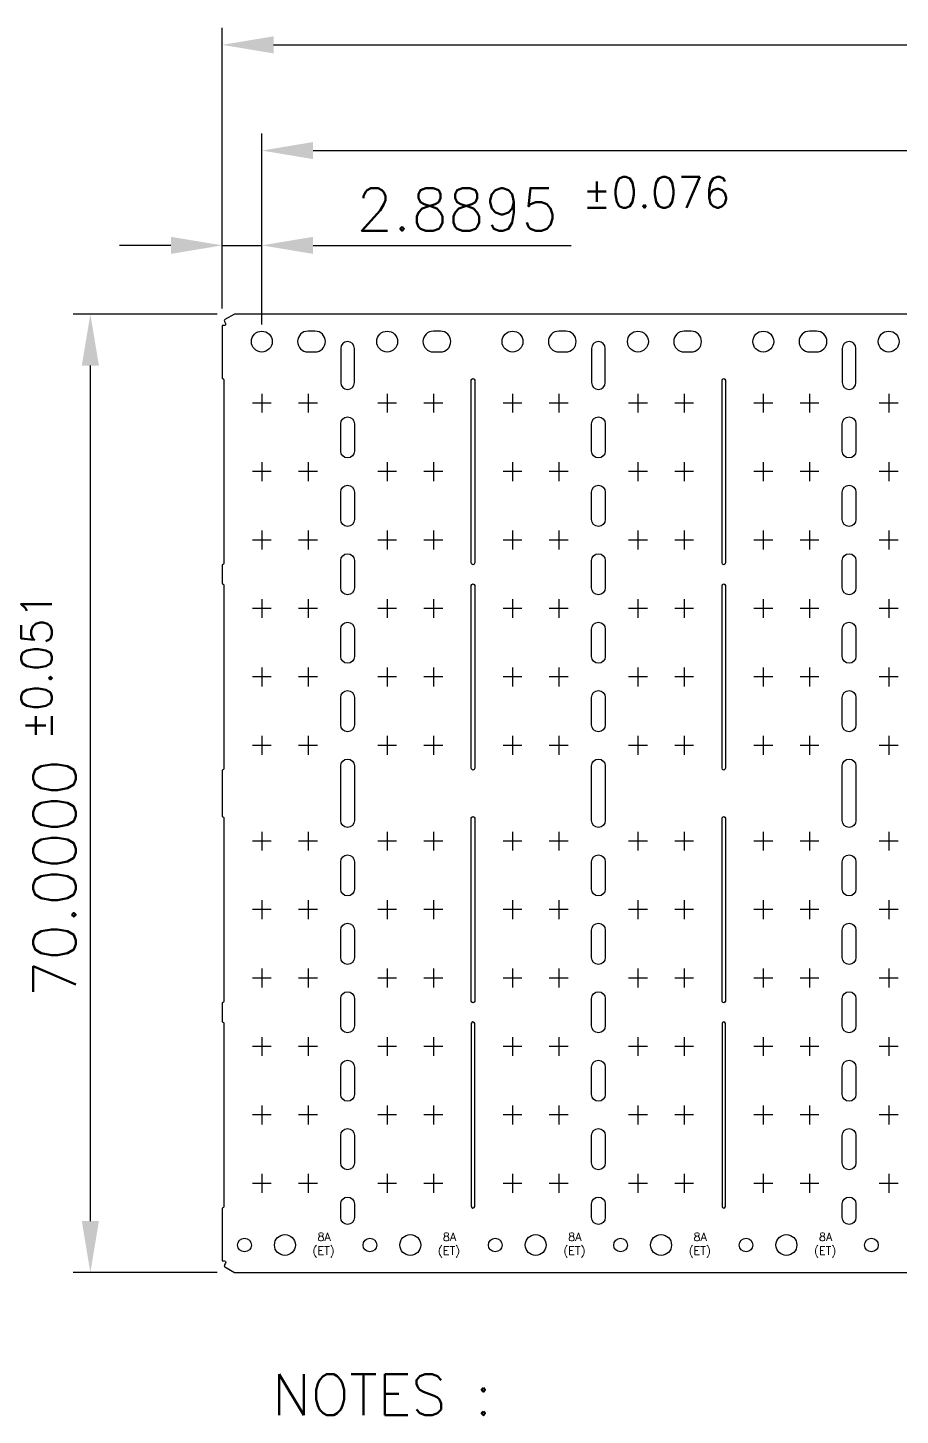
# Model space of a CAD drawing. Extents: x -629 to -184, y 97 to 360.
# Drawn here: x -406.7 to -355.7, y 276.1 to 357.2 of the extents above; entities that cross this region are included whole.
import ezdxf
from ezdxf.lldxf.tags import DXFTag

# ---------------------------------------------------------------- set-up
doc = ezdxf.new("R2010")
doc.units = 0
doc.header["$LTSCALE"] = 8
doc.header["$MEASUREMENT"] = 0
for name, color, linetype in [('CEN', 2, 'CENTER'), ('COIN-LINE', 4, 'Continuous'), ('DIM', 7, 'Continuous'), ('PKG-OUT', 3, 'HIDDEN')]:
    doc.layers.add(name, color=color, linetype=linetype)
doc.styles.add('SIMPLEX', font='SIMPLEX.shx', dxfattribs={"height": 3})
tags = doc.linetypes.add('CENTER', pattern=[2, 1.25, -0.25, 0.25, -0.25]).pattern_tags.tags
tags[10:11] = [DXFTag(74, 4), DXFTag(75, 0), DXFTag(340, '0'), DXFTag(46, 1.0), DXFTag(50, 0.0), DXFTag(44, 0.0), DXFTag(45, 0.0)]
tags[8:9] = [DXFTag(74, 4), DXFTag(75, 0), DXFTag(340, '0'), DXFTag(46, 1.0), DXFTag(50, 0.0), DXFTag(44, 0.0), DXFTag(45, 0.0)]
tags[6:7] = [DXFTag(74, 4), DXFTag(75, 0), DXFTag(340, '0'), DXFTag(46, 1.0), DXFTag(50, 0.0), DXFTag(44, 0.0), DXFTag(45, 0.0)]
tags[4:5] = [DXFTag(74, 4), DXFTag(75, 0), DXFTag(340, '0'), DXFTag(46, 1.0), DXFTag(50, 0.0), DXFTag(44, 0.0), DXFTag(45, 0.0)]
tags = doc.linetypes.add('HIDDEN', pattern=[0.375, 0.25, -0.125]).pattern_tags.tags
tags[6:7] = [DXFTag(74, 4), DXFTag(75, 0), DXFTag(340, '0'), DXFTag(46, 1.0), DXFTag(50, 0.0), DXFTag(44, 0.0), DXFTag(45, 0.0)]
tags[4:5] = [DXFTag(74, 4), DXFTag(75, 0), DXFTag(340, '0'), DXFTag(46, 1.0), DXFTag(50, 0.0), DXFTag(44, 0.0), DXFTag(45, 0.0)]

msp = doc.modelspace()

# ---------------------------------------------------------------- linework, layer by layer
at = {"layer": 'CEN'}
for p, q in [((-393.008, 335.773), (-393.008, 334.669)), ((-390.307, 335.773), (-390.307, 334.669)), ((-385.684, 335.773), (-385.684, 334.669)), ((-382.983, 335.773), (-382.983, 334.669)), ((-378.36, 335.773), (-378.36, 334.669)), ((-375.659, 335.773), (-375.659, 334.669)), ((-371.036, 335.773), (-371.036, 334.669)), ((-368.335, 335.773), (-368.335, 334.669)), ((-363.712, 335.773), (-363.712, 334.669)), ((-361.011, 335.773), (-361.011, 334.669)), ((-356.388, 335.773), (-356.388, 334.669)), ((-392.456, 335.221), (-393.56, 335.221)), ((-389.755, 335.221), (-390.859, 335.221)), ((-385.132, 335.221), (-386.236, 335.221)), ((-382.431, 335.221), (-383.535, 335.221)), ((-377.808, 335.221), (-378.912, 335.221)), ((-375.107, 335.221), (-376.211, 335.221)), ((-370.484, 335.221), (-371.588, 335.221)), ((-367.783, 335.221), (-368.887, 335.221)), ((-363.16, 335.221), (-364.264, 335.221)), ((-360.459, 335.221), (-361.563, 335.221)), ((-355.836, 335.221), (-356.94, 335.221)), ((-393.008, 331.773), (-393.008, 330.669)), ((-390.307, 331.773), (-390.307, 330.669)), ((-385.684, 331.773), (-385.684, 330.669)), ((-382.983, 331.773), (-382.983, 330.669)), ((-378.36, 331.773), (-378.36, 330.669)), ((-375.659, 331.773), (-375.659, 330.669)), ((-371.036, 331.773), (-371.036, 330.669)), ((-368.335, 331.773), (-368.335, 330.669)), ((-363.712, 331.773), (-363.712, 330.669)), ((-361.011, 331.773), (-361.011, 330.669)), ((-356.388, 331.773), (-356.388, 330.669)), ((-392.456, 331.221), (-393.56, 331.221)), ((-389.755, 331.221), (-390.859, 331.221)), ((-385.132, 331.221), (-386.236, 331.221)), ((-382.431, 331.221), (-383.535, 331.221)), ((-377.808, 331.221), (-378.912, 331.221)), ((-375.107, 331.221), (-376.211, 331.221)), ((-370.484, 331.221), (-371.588, 331.221)), ((-367.783, 331.221), (-368.887, 331.221)), ((-363.16, 331.221), (-364.264, 331.221)), ((-360.459, 331.221), (-361.563, 331.221)), ((-355.836, 331.221), (-356.94, 331.221)), ((-393.008, 327.773), (-393.008, 326.669)), ((-390.307, 327.773), (-390.307, 326.669)), ((-385.684, 327.773), (-385.684, 326.669)), ((-382.983, 327.773), (-382.983, 326.669)), ((-378.36, 327.773), (-378.36, 326.669)), ((-375.659, 327.773), (-375.659, 326.669)), ((-371.036, 327.773), (-371.036, 326.669)), ((-368.335, 327.773), (-368.335, 326.669)), ((-363.712, 327.773), (-363.712, 326.669)), ((-361.011, 327.773), (-361.011, 326.669)), ((-356.388, 327.773), (-356.388, 326.669)), ((-392.456, 327.221), (-393.56, 327.221)), ((-389.755, 327.221), (-390.859, 327.221)), ((-385.132, 327.221), (-386.236, 327.221)), ((-382.431, 327.221), (-383.535, 327.221)), ((-377.808, 327.221), (-378.912, 327.221)), ((-375.107, 327.221), (-376.211, 327.221)), ((-370.484, 327.221), (-371.588, 327.221)), ((-367.783, 327.221), (-368.887, 327.221)), ((-363.16, 327.221), (-364.264, 327.221)), ((-360.459, 327.221), (-361.563, 327.221)), ((-355.836, 327.221), (-356.94, 327.221)), ((-393.008, 323.773), (-393.008, 322.669)), ((-390.307, 323.773), (-390.307, 322.669)), ((-385.684, 323.773), (-385.684, 322.669)), ((-382.983, 323.773), (-382.983, 322.669)), ((-378.36, 323.773), (-378.36, 322.669)), ((-375.659, 323.773), (-375.659, 322.669)), ((-371.036, 323.773), (-371.036, 322.669)), ((-368.335, 323.773), (-368.335, 322.669)), ((-363.712, 323.773), (-363.712, 322.669)), ((-361.011, 323.773), (-361.011, 322.669)), ((-356.388, 323.773), (-356.388, 322.669)), ((-392.456, 323.221), (-393.56, 323.221)), ((-389.755, 323.221), (-390.859, 323.221)), ((-385.132, 323.221), (-386.236, 323.221)), ((-382.431, 323.221), (-383.535, 323.221)), ((-377.808, 323.221), (-378.912, 323.221)), ((-375.107, 323.221), (-376.211, 323.221)), ((-370.484, 323.221), (-371.588, 323.221)), ((-367.783, 323.221), (-368.887, 323.221)), ((-363.16, 323.221), (-364.264, 323.221)), ((-360.459, 323.221), (-361.563, 323.221)), ((-355.836, 323.221), (-356.94, 323.221)), ((-393.008, 319.773), (-393.008, 318.669)), ((-390.307, 319.773), (-390.307, 318.669)), ((-385.684, 319.773), (-385.684, 318.669)), ((-382.983, 319.773), (-382.983, 318.669)), ((-378.36, 319.773), (-378.36, 318.669)), ((-375.659, 319.773), (-375.659, 318.669)), ((-371.036, 319.773), (-371.036, 318.669)), ((-368.335, 319.773), (-368.335, 318.669)), ((-363.712, 319.773), (-363.712, 318.669)), ((-361.011, 319.773), (-361.011, 318.669)), ((-356.388, 319.773), (-356.388, 318.669)), ((-392.456, 319.221), (-393.56, 319.221)), ((-389.755, 319.221), (-390.859, 319.221)), ((-385.132, 319.221), (-386.236, 319.221)), ((-382.431, 319.221), (-383.535, 319.221)), ((-377.808, 319.221), (-378.912, 319.221)), ((-375.107, 319.221), (-376.211, 319.221)), ((-370.484, 319.221), (-371.588, 319.221)), ((-367.783, 319.221), (-368.887, 319.221)), ((-363.16, 319.221), (-364.264, 319.221)), ((-360.459, 319.221), (-361.563, 319.221)), ((-355.836, 319.221), (-356.94, 319.221)), ((-393.008, 315.773), (-393.008, 314.669)), ((-390.307, 315.773), (-390.307, 314.669)), ((-385.684, 315.773), (-385.684, 314.669)), ((-382.983, 315.773), (-382.983, 314.669)), ((-378.36, 315.773), (-378.36, 314.669)), ((-375.659, 315.773), (-375.659, 314.669)), ((-371.036, 315.773), (-371.036, 314.669)), ((-368.335, 315.773), (-368.335, 314.669)), ((-363.712, 315.773), (-363.712, 314.669)), ((-361.011, 315.773), (-361.011, 314.669)), ((-356.388, 315.773), (-356.388, 314.669)), ((-392.456, 315.221), (-393.56, 315.221)), ((-389.755, 315.221), (-390.859, 315.221)), ((-385.132, 315.221), (-386.236, 315.221)), ((-382.431, 315.221), (-383.535, 315.221)), ((-377.808, 315.221), (-378.912, 315.221)), ((-375.107, 315.221), (-376.211, 315.221)), ((-370.484, 315.221), (-371.588, 315.221)), ((-367.783, 315.221), (-368.887, 315.221)), ((-363.16, 315.221), (-364.264, 315.221)), ((-360.459, 315.221), (-361.563, 315.221)), ((-355.836, 315.221), (-356.94, 315.221)), ((-393.008, 310.173), (-393.008, 309.069)), ((-390.307, 310.173), (-390.307, 309.069)), ((-385.684, 310.173), (-385.684, 309.069)), ((-382.983, 310.173), (-382.983, 309.069)), ((-378.36, 310.173), (-378.36, 309.069)), ((-375.659, 310.173), (-375.659, 309.069)), ((-371.036, 310.173), (-371.036, 309.069)), ((-368.335, 310.173), (-368.335, 309.069)), ((-363.712, 310.173), (-363.712, 309.069)), ((-361.011, 310.173), (-361.011, 309.069)), ((-356.388, 310.173), (-356.388, 309.069)), ((-392.456, 309.621), (-393.56, 309.621)), ((-389.755, 309.621), (-390.859, 309.621)), ((-385.132, 309.621), (-386.236, 309.621)), ((-382.431, 309.621), (-383.535, 309.621)), ((-377.808, 309.621), (-378.912, 309.621)), ((-375.107, 309.621), (-376.211, 309.621)), ((-370.484, 309.621), (-371.588, 309.621)), ((-367.783, 309.621), (-368.887, 309.621)), ((-363.16, 309.621), (-364.264, 309.621)), ((-360.459, 309.621), (-361.563, 309.621)), ((-355.836, 309.621), (-356.94, 309.621)), ((-393.008, 306.173), (-393.008, 305.069)), ((-390.307, 306.173), (-390.307, 305.069)), ((-385.684, 306.173), (-385.684, 305.069)), ((-382.983, 306.173), (-382.983, 305.069)), ((-378.36, 306.173), (-378.36, 305.069)), ((-375.659, 306.173), (-375.659, 305.069)), ((-371.036, 306.173), (-371.036, 305.069)), ((-368.335, 306.173), (-368.335, 305.069)), ((-363.712, 306.173), (-363.712, 305.069)), ((-361.011, 306.173), (-361.011, 305.069)), ((-356.388, 306.173), (-356.388, 305.069)), ((-392.456, 305.621), (-393.56, 305.621)), ((-389.755, 305.621), (-390.859, 305.621)), ((-385.132, 305.621), (-386.236, 305.621)), ((-382.431, 305.621), (-383.535, 305.621)), ((-377.808, 305.621), (-378.912, 305.621)), ((-375.107, 305.621), (-376.211, 305.621)), ((-370.484, 305.621), (-371.588, 305.621)), ((-367.783, 305.621), (-368.887, 305.621)), ((-363.16, 305.621), (-364.264, 305.621)), ((-360.459, 305.621), (-361.563, 305.621)), ((-355.836, 305.621), (-356.94, 305.621)), ((-393.008, 302.173), (-393.008, 301.069)), ((-390.307, 302.173), (-390.307, 301.069)), ((-385.684, 302.173), (-385.684, 301.069)), ((-382.983, 302.173), (-382.983, 301.069)), ((-378.36, 302.173), (-378.36, 301.069)), ((-375.659, 302.173), (-375.659, 301.069)), ((-371.036, 302.173), (-371.036, 301.069)), ((-368.335, 302.173), (-368.335, 301.069)), ((-363.712, 302.173), (-363.712, 301.069)), ((-361.011, 302.173), (-361.011, 301.069)), ((-356.388, 302.173), (-356.388, 301.069)), ((-392.456, 301.621), (-393.56, 301.621)), ((-389.755, 301.621), (-390.859, 301.621)), ((-385.132, 301.621), (-386.236, 301.621)), ((-382.431, 301.621), (-383.535, 301.621)), ((-377.808, 301.621), (-378.912, 301.621)), ((-375.107, 301.621), (-376.211, 301.621)), ((-370.484, 301.621), (-371.588, 301.621)), ((-367.783, 301.621), (-368.887, 301.621)), ((-363.16, 301.621), (-364.264, 301.621)), ((-360.459, 301.621), (-361.563, 301.621)), ((-355.836, 301.621), (-356.94, 301.621)), ((-392.456, 297.621), (-393.56, 297.621)), ((-393.008, 298.173), (-393.008, 297.069)), ((-389.755, 297.621), (-390.859, 297.621)), ((-390.307, 298.173), (-390.307, 297.069)), ((-385.132, 297.621), (-386.236, 297.621)), ((-385.684, 298.173), (-385.684, 297.069)), ((-382.431, 297.621), (-383.535, 297.621)), ((-382.983, 298.173), (-382.983, 297.069)), ((-377.808, 297.621), (-378.912, 297.621)), ((-378.36, 298.173), (-378.36, 297.069)), ((-375.107, 297.621), (-376.211, 297.621)), ((-375.659, 298.173), (-375.659, 297.069)), ((-370.484, 297.621), (-371.588, 297.621)), ((-371.036, 298.173), (-371.036, 297.069)), ((-367.783, 297.621), (-368.887, 297.621)), ((-368.335, 298.173), (-368.335, 297.069)), ((-363.16, 297.621), (-364.264, 297.621)), ((-363.712, 298.173), (-363.712, 297.069)), ((-360.459, 297.621), (-361.563, 297.621)), ((-361.011, 298.173), (-361.011, 297.069)), ((-355.836, 297.621), (-356.94, 297.621)), ((-356.388, 298.173), (-356.388, 297.069)), ((-392.456, 293.621), (-393.56, 293.621)), ((-393.008, 294.173), (-393.008, 293.069)), ((-389.755, 293.621), (-390.859, 293.621)), ((-390.307, 294.173), (-390.307, 293.069)), ((-385.132, 293.621), (-386.236, 293.621)), ((-385.684, 294.173), (-385.684, 293.069)), ((-382.431, 293.621), (-383.535, 293.621)), ((-382.983, 294.173), (-382.983, 293.069)), ((-377.808, 293.621), (-378.912, 293.621)), ((-378.36, 294.173), (-378.36, 293.069)), ((-375.107, 293.621), (-376.211, 293.621)), ((-375.659, 294.173), (-375.659, 293.069)), ((-370.484, 293.621), (-371.588, 293.621)), ((-371.036, 294.173), (-371.036, 293.069)), ((-367.783, 293.621), (-368.887, 293.621)), ((-368.335, 294.173), (-368.335, 293.069)), ((-363.16, 293.621), (-364.264, 293.621)), ((-363.712, 294.173), (-363.712, 293.069)), ((-360.459, 293.621), (-361.563, 293.621)), ((-361.011, 294.173), (-361.011, 293.069)), ((-355.836, 293.621), (-356.94, 293.621)), ((-356.388, 294.173), (-356.388, 293.069)), ((-392.456, 289.621), (-393.56, 289.621)), ((-393.008, 290.173), (-393.008, 289.069)), ((-389.755, 289.621), (-390.859, 289.621)), ((-390.307, 290.173), (-390.307, 289.069)), ((-385.132, 289.621), (-386.236, 289.621)), ((-385.684, 290.173), (-385.684, 289.069)), ((-382.431, 289.621), (-383.535, 289.621)), ((-382.983, 290.173), (-382.983, 289.069)), ((-377.808, 289.621), (-378.912, 289.621)), ((-378.36, 290.173), (-378.36, 289.069)), ((-375.107, 289.621), (-376.211, 289.621)), ((-375.659, 290.173), (-375.659, 289.069)), ((-370.484, 289.621), (-371.588, 289.621)), ((-371.036, 290.173), (-371.036, 289.069)), ((-367.783, 289.621), (-368.887, 289.621)), ((-368.335, 290.173), (-368.335, 289.069)), ((-363.16, 289.621), (-364.264, 289.621)), ((-363.712, 290.173), (-363.712, 289.069)), ((-360.459, 289.621), (-361.563, 289.621)), ((-361.011, 290.173), (-361.011, 289.069)), ((-355.836, 289.621), (-356.94, 289.621)), ((-356.388, 290.173), (-356.388, 289.069))]:
    msp.add_line(p, q, dxfattribs=at)
at = {"layer": 'COIN-LINE'}
msp.add_lwpolyline([(-190.959, 340.421), (-394.608, 340.421), (-395.158, 340.104, 0.445944), (-395.182, 339.988), (-395.132, 339.878, -0.613622), (-395.196, 339.751), (-395.319, 339.751), (-395.319, 336.661, -0.414214), (-395.219, 336.561), (-395.219, 325.881, -0.414214), (-395.319, 325.781), (-395.319, 324.661, -0.414214), (-395.219, 324.561), (-395.219, 313.881, -0.414214), (-395.319, 313.781), (-395.319, 311.061, -0.414214), (-395.219, 310.961), (-395.219, 300.281, -0.414214), (-395.319, 300.181), (-395.319, 299.061, -0.414214), (-395.219, 298.961), (-395.219, 288.281, -0.414214), (-395.319, 288.181), (-395.319, 285.092), (-395.196, 285.092, -0.613622), (-395.132, 284.965), (-395.182, 284.855, 0.445944), (-395.158, 284.738), (-394.608, 284.421), (-190.959, 284.421)], format="xyb", dxfattribs=at)
for points in [[(-389.901, 338.212, 1), (-389.901, 339.431), (-390.307, 339.431, 1), (-390.307, 338.212)], [(-382.577, 338.212, 1), (-382.577, 339.431), (-382.983, 339.431, 1), (-382.983, 338.212)], [(-375.253, 338.212, 1), (-375.253, 339.431), (-375.659, 339.431, 1), (-375.659, 338.212)], [(-367.929, 338.212, 1), (-367.929, 339.431), (-368.335, 339.431, 1), (-368.335, 338.212)], [(-360.605, 338.212, 1), (-360.605, 339.431), (-361.011, 339.431, 1), (-361.011, 338.212)], [(-388.395, 336.421, 1), (-387.595, 336.421), (-387.595, 338.421, 1), (-388.395, 338.421)], [(-373.747, 336.421, 1), (-372.947, 336.421), (-372.947, 338.421, 1), (-373.747, 338.421)], [(-359.099, 336.421, 1), (-358.299, 336.421), (-358.299, 338.421, 1), (-359.099, 338.421)], [(-380.771, 336.561, -1), (-380.571, 336.561), (-380.571, 325.881, -1), (-380.771, 325.881)], [(-366.123, 336.561, -1), (-365.923, 336.561), (-365.923, 325.881, -1), (-366.123, 325.881)], [(-388.395, 334.021, -1), (-387.595, 334.021), (-387.595, 332.421, -1), (-388.395, 332.421)], [(-373.747, 334.021, -1), (-372.947, 334.021), (-372.947, 332.421, -1), (-373.747, 332.421)], [(-359.099, 334.021, -1), (-358.299, 334.021), (-358.299, 332.421, -1), (-359.099, 332.421)], [(-388.395, 330.021, -1), (-387.595, 330.021), (-387.595, 328.421, -1), (-388.395, 328.421)], [(-373.747, 330.021, -1), (-372.947, 330.021), (-372.947, 328.421, -1), (-373.747, 328.421)], [(-359.099, 330.021, -1), (-358.299, 330.021), (-358.299, 328.421, -1), (-359.099, 328.421)], [(-388.395, 326.021, -1), (-387.595, 326.021), (-387.595, 324.421, -1), (-388.395, 324.421)], [(-373.747, 326.021, -1), (-372.947, 326.021), (-372.947, 324.421, -1), (-373.747, 324.421)], [(-359.099, 326.021, -1), (-358.299, 326.021), (-358.299, 324.421, -1), (-359.099, 324.421)], [(-380.771, 324.561, -1), (-380.571, 324.561), (-380.571, 313.881, -1), (-380.771, 313.881)], [(-366.123, 324.561, -1), (-365.923, 324.561), (-365.923, 313.881, -1), (-366.123, 313.881)], [(-388.395, 322.021, -1), (-387.595, 322.021), (-387.595, 320.421, -1), (-388.395, 320.421)], [(-373.747, 322.021, -1), (-372.947, 322.021), (-372.947, 320.421, -1), (-373.747, 320.421)], [(-359.099, 322.021, -1), (-358.299, 322.021), (-358.299, 320.421, -1), (-359.099, 320.421)], [(-388.395, 318.021, -1), (-387.595, 318.021), (-387.595, 316.421, -1), (-388.395, 316.421)], [(-373.747, 318.021, -1), (-372.947, 318.021), (-372.947, 316.421, -1), (-373.747, 316.421)], [(-359.099, 318.021, -1), (-358.299, 318.021), (-358.299, 316.421, -1), (-359.099, 316.421)], [(-388.395, 314.021, -1), (-387.595, 314.021), (-387.595, 310.821, -1), (-388.395, 310.821)], [(-373.747, 314.021, -1), (-372.947, 314.021), (-372.947, 310.821, -1), (-373.747, 310.821)], [(-359.099, 314.021, -1), (-358.299, 314.021), (-358.299, 310.821, -1), (-359.099, 310.821)], [(-380.771, 310.961, -1), (-380.571, 310.961), (-380.571, 300.281, -1), (-380.771, 300.281)], [(-366.123, 310.961, -1), (-365.923, 310.961), (-365.923, 300.281, -1), (-366.123, 300.281)], [(-388.395, 308.421, -1), (-387.595, 308.421), (-387.595, 306.821, -1), (-388.395, 306.821)], [(-373.747, 308.421, -1), (-372.947, 308.421), (-372.947, 306.821, -1), (-373.747, 306.821)], [(-359.099, 308.421, -1), (-358.299, 308.421), (-358.299, 306.821, -1), (-359.099, 306.821)], [(-388.395, 304.421, -1), (-387.595, 304.421), (-387.595, 302.821, -1), (-388.395, 302.821)], [(-373.747, 304.421, -1), (-372.947, 304.421), (-372.947, 302.821, -1), (-373.747, 302.821)], [(-359.099, 304.421, -1), (-358.299, 304.421), (-358.299, 302.821, -1), (-359.099, 302.821)], [(-388.395, 300.421, -1), (-387.595, 300.421), (-387.595, 298.821, -1), (-388.395, 298.821)], [(-373.747, 300.421, -1), (-372.947, 300.421), (-372.947, 298.821, -1), (-373.747, 298.821)], [(-359.099, 300.421, -1), (-358.299, 300.421), (-358.299, 298.821, -1), (-359.099, 298.821)], [(-380.571, 298.961, 1), (-380.771, 298.961), (-380.771, 288.281, 1), (-380.571, 288.281)], [(-365.923, 298.961, 1), (-366.123, 298.961), (-366.123, 288.281, 1), (-365.923, 288.281)], [(-388.395, 296.421, -1), (-387.595, 296.421), (-387.595, 294.821, -1), (-388.395, 294.821)], [(-373.747, 296.421, -1), (-372.947, 296.421), (-372.947, 294.821, -1), (-373.747, 294.821)], [(-359.099, 296.421, -1), (-358.299, 296.421), (-358.299, 294.821, -1), (-359.099, 294.821)], [(-388.395, 292.421, -1), (-387.595, 292.421), (-387.595, 290.821, -1), (-388.395, 290.821)], [(-373.747, 292.421, -1), (-372.947, 292.421), (-372.947, 290.821, -1), (-373.747, 290.821)], [(-359.099, 292.421, -1), (-358.299, 292.421), (-358.299, 290.821, -1), (-359.099, 290.821)], [(-388.395, 288.421, -1), (-387.595, 288.421), (-387.595, 287.621, -1), (-388.395, 287.621)], [(-373.747, 288.421, -1), (-372.947, 288.421), (-372.947, 287.621, -1), (-373.747, 287.621)], [(-359.099, 288.421, -1), (-358.299, 288.421), (-358.299, 287.621, -1), (-359.099, 287.621)]]:
    msp.add_lwpolyline(points, format="xyb", close=True, dxfattribs=at)
for centre, radius in [((-393.008, 338.821), 0.61), ((-385.684, 338.821), 0.61), ((-378.36, 338.821), 0.61), ((-371.036, 338.821), 0.61), ((-363.712, 338.821), 0.61), ((-356.388, 338.821), 0.61), ((-394.018, 286.021), 0.4), ((-391.657, 286.021), 0.61), ((-386.694, 286.021), 0.4), ((-384.333, 286.021), 0.61), ((-379.37, 286.021), 0.4), ((-377.009, 286.021), 0.61), ((-372.046, 286.021), 0.4), ((-369.685, 286.021), 0.61), ((-364.722, 286.021), 0.4), ((-362.361, 286.021), 0.61), ((-357.398, 286.021), 0.4)]:
    msp.add_circle(centre, radius, dxfattribs=at)
at = {"layer": 'DIM'}
for p, q in [((-395.319, 340.751), (-395.319, 357.162)), ((-392.319, 356.162), (-193.247, 356.162)), ((-393.008, 339.821), (-393.008, 350.982)), ((-390.008, 349.982), (-198.26, 349.982)), ((-395.319, 340.751), (-395.319, 345.445)), ((-393.008, 339.821), (-393.008, 345.445)), ((-398.319, 344.445), (-401.319, 344.445)), ((-395.319, 344.445), (-393.008, 344.445)), ((-390.008, 344.445), (-374.937, 344.445)), ((-395.608, 340.421), (-404.022, 340.421)), ((-403.022, 287.421), (-403.022, 337.421)), ((-395.608, 284.421), (-404.022, 284.421))]:
    msp.add_line(p, q, dxfattribs=at)
for points in [[(-395.319, 356.162), (-392.319, 355.662), (-392.319, 356.662)], [(-393.008, 349.982), (-390.008, 349.482), (-390.008, 350.482)], [(-395.319, 344.445), (-398.319, 343.945), (-398.319, 344.945)], [(-393.008, 344.445), (-390.008, 343.945), (-390.008, 344.945)], [(-403.022, 340.421), (-402.522, 337.421), (-403.522, 337.421)], [(-403.022, 284.421), (-402.522, 287.421), (-403.522, 287.421)]]:
    msp.add_solid(points, dxfattribs=at)

# ---------------------------------------------------------------- texts
at = {"style": 'SIMPLEX'}
msp.add_text('NOTES :', height=2.4, dxfattribs=at).set_placement((-392.406, 276.071))
at = {"layer": 'DIM', "attachment_point": 5, "style": 'SIMPLEX'}
for s, insert, char_height in [('%%P0.076', (-369.963, 347.543), 1.8), ('\\A1;2.8895', (-381.598, 346.545), 2.5)]:
    msp.add_mtext(s, dxfattribs=dict(at, insert=insert, char_height=char_height))
at = {"layer": 'DIM', "attachment_point": 5, "rotation": 90, "style": 'SIMPLEX'}
for s, insert, char_height in [('%%P0.051', (-406.171, 319.85), 1.8), ('70.0000', (-405.122, 307.464), 2.5)]:
    msp.add_mtext(s, dxfattribs=dict(at, insert=insert, char_height=char_height))
at = {"layer": 'PKG-OUT', "char_height": 0.48, "attachment_point": 3, "style": 'SIMPLEX'}
for s, insert in [('8A', (-388.976, 286.742)), ('8A', (-381.652, 286.742)), ('8A', (-374.328, 286.742)), ('8A', (-367.004, 286.742)), ('8A', (-359.68, 286.742)), ('(ET)', (-388.748, 285.924)), ('(ET)', (-381.424, 285.924)), ('(ET)', (-374.1, 285.924)), ('(ET)', (-366.776, 285.924)), ('(ET)', (-359.452, 285.924))]:
    msp.add_mtext(s, dxfattribs=dict(at, insert=insert))

doc.saveas('drawing.dxf')
